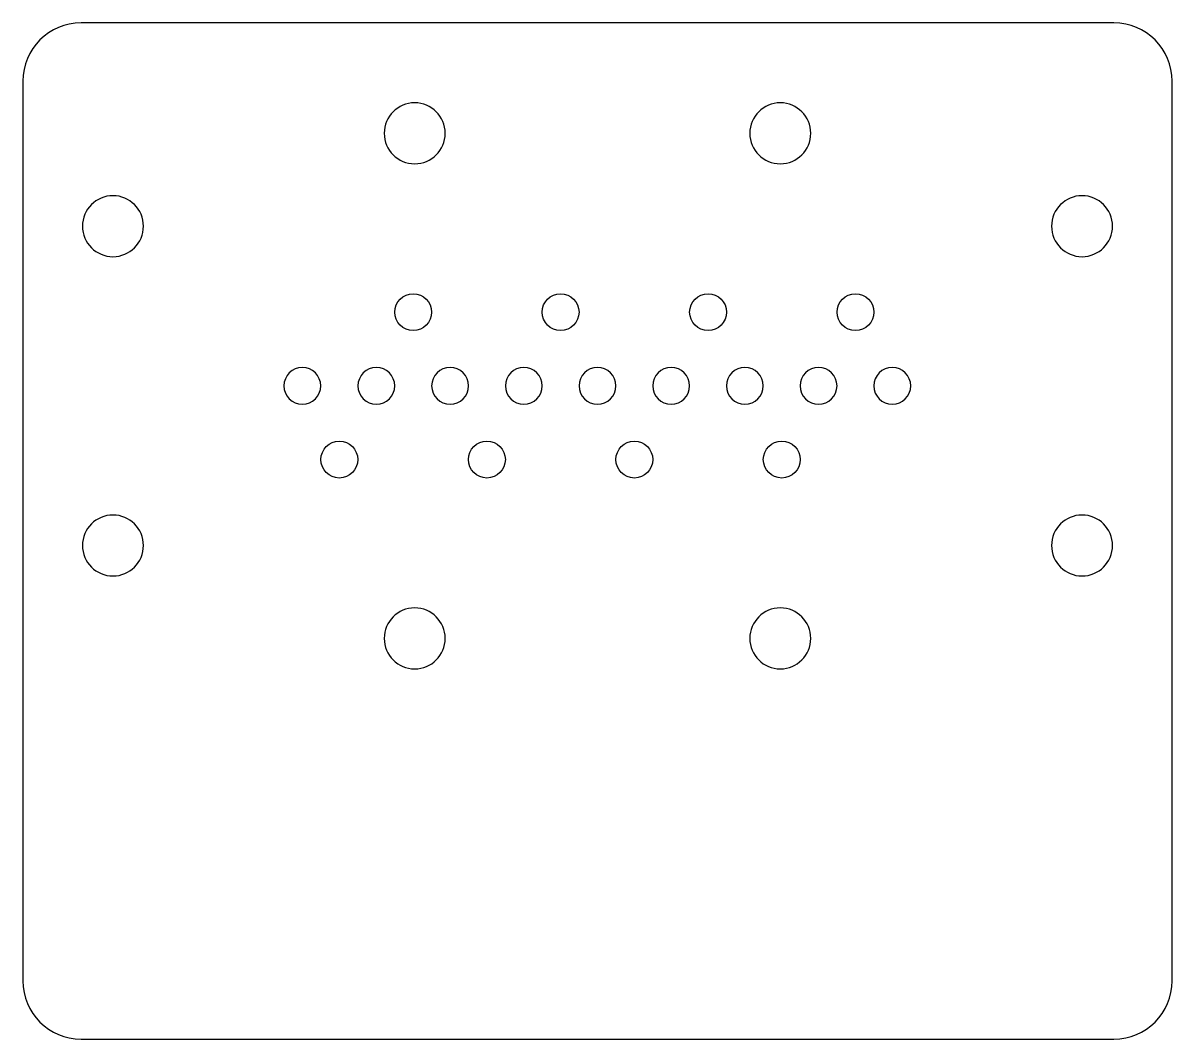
# Model space of a CAD drawing. Header units: millimetres. Extents: x -19.1 to 20.5, y -22.5 to 12.5.
import ezdxf

# ---------------------------------------------------------------- set-up
doc = ezdxf.new("R2010")
doc.units = ezdxf.units.MM
doc.layers.get('0').update_dxf_attribs({"color": 253, "lineweight": 70, "true_color": 0x8faf8f})

msp = doc.modelspace()

# ---------------------------------------------------------------- linework, layer by layer
at = {"color": 98, "lineweight": -3, "true_color": 0x054805}
for p, q in [((18.5, 12.5), (-17.098, 12.5)), ((-19.098, 10.5), (-19.098, -20.5)), ((20.5, -20.5), (20.5, 10.5)), ((-17.098, -22.5), (18.5, -22.5))]:
    msp.add_line(p, q, dxfattribs=at)
at = {"color": 98, "lineweight": -3, "true_color": 0x054805, "extrusion": (1.38473e-16, 3.58929e-17, -1)}
for centre, radius in [((5.598, 8.7), 1.05), ((-7, 8.7), 1.05), ((15.998, 5.5), 1.05), ((-17.4, 5.5), 1.05), ((9.471, 0), 0.635), ((6.92, 0), 0.635), ((4.38, 0), 0.635), ((1.84, 0), 0.635), ((-0.7, 0), 0.635), ((-3.24, 0), 0.635), ((-5.78, 0), 0.635), ((-8.32, 0), 0.635), ((-10.86, 0), 0.635), ((15.998, -5.5), 1.05), ((-17.4, -5.5), 1.05), ((5.598, -8.7), 1.05), ((-7, -8.7), 1.05)]:
    msp.add_circle(centre, radius, dxfattribs=at)
at = {"color": 98, "lineweight": -3, "true_color": 0x054805}
for centre in [(-5.65, 2.54), (-0.57, 2.54), (4.511, 2.54), (9.591, 2.54), (-8.196, -2.54), (-3.11, -2.54), (1.971, -2.54), (7.051, -2.54)]:
    msp.add_circle(centre, 0.635, dxfattribs=at)
for centre, start, end in [((-17.098, 10.5), 90, 180), ((18.5, 10.5), 0, 90), ((-17.098, -20.5), 180, 270), ((18.5, -20.5), 270, 0)]:
    msp.add_arc(centre, 2, start, end, dxfattribs=at)

doc.saveas('drawing.dxf')
